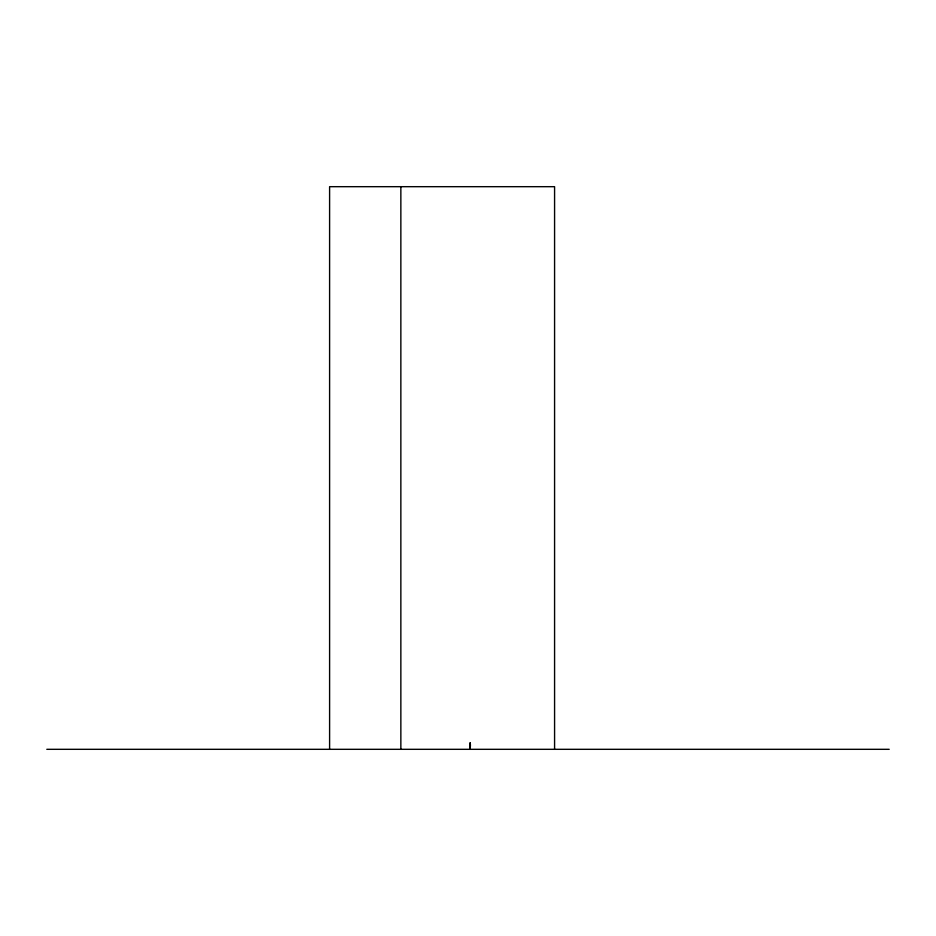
<?xml version="1.0" encoding="UTF-8"?>
<svg xmlns="http://www.w3.org/2000/svg" width="936" height="936" viewBox="0 0 936 936"><rect width="100%" height="100%" fill="white"/><g stroke="black" fill="none" stroke-linecap="round" stroke-linejoin="round"><path stroke-width="1.4" d="M470.094 744.225L470.223 749.315M470.036 744.424L470.059 746.413L470.118 742.599M470.293 744.167L470.363 746.32L470.223 743.09M470.188 746.402L470.2 749.291L470.375 744.295M46.8 749.315L889.2 749.315M554.58 749.315L554.58 186.685L329.601 186.685L329.601 749.315M400.854 186.685L400.854 749.315"/></g></svg>
